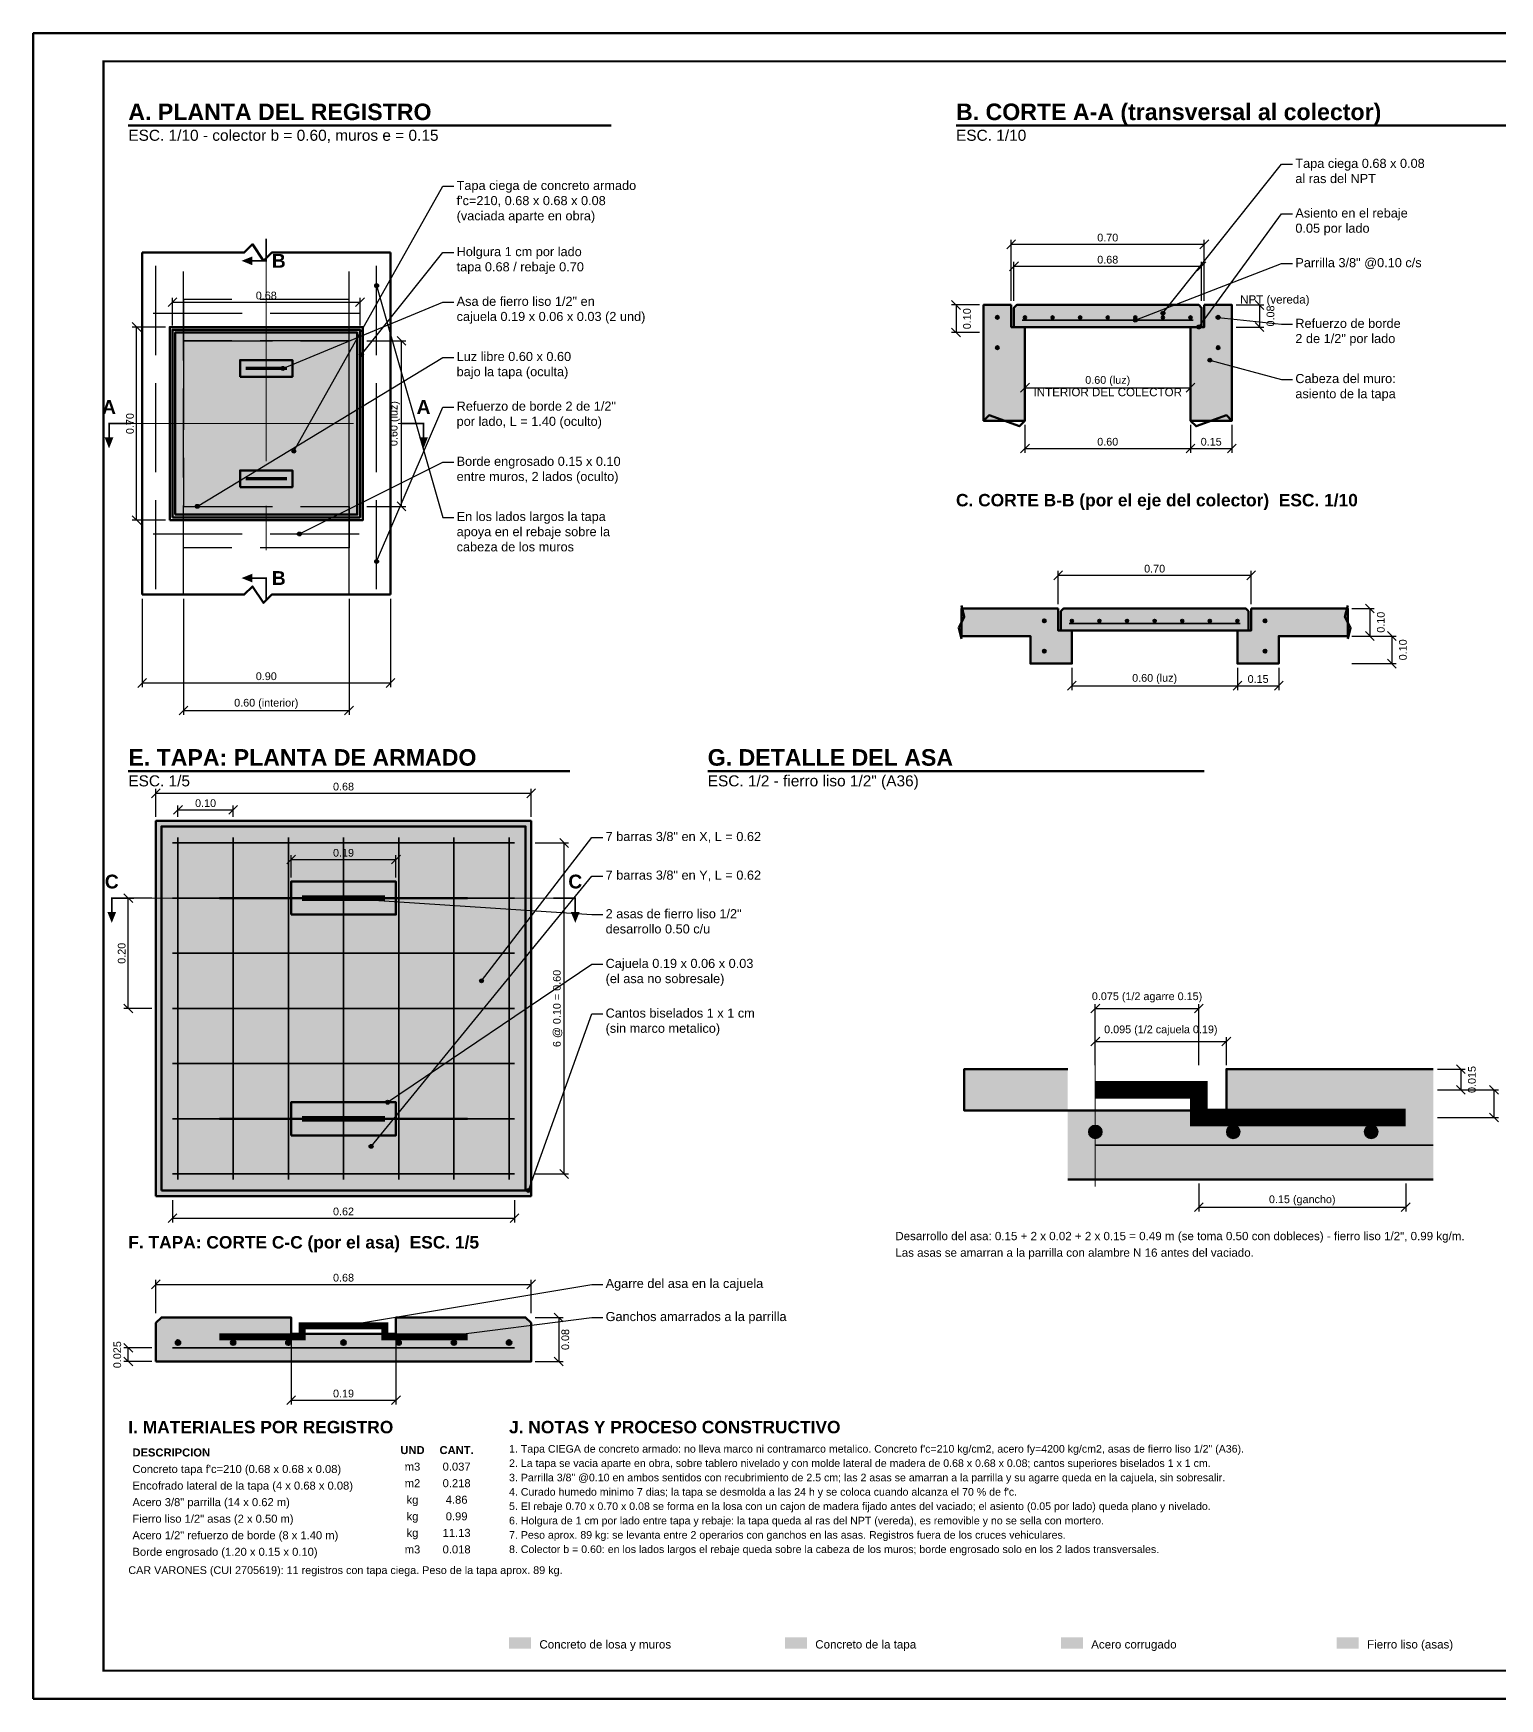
# Model space of a CAD drawing. Header units: metres. Extents: x 349021 to 349543, y 9281040 to 9281959.
# Drawn here: x 349195.98 to 349201.21, y 9281639.79 to 9281645.73 of the extents above; entities that cross this region are included whole.
import ezdxf
from ezdxf.enums import TextEntityAlignment as Align

# ---------------------------------------------------------------- set-up
doc = ezdxf.new("R2010")
doc.units = ezdxf.units.M
doc.header["$LTSCALE"] = 0.25
doc.linetypes.add('CENTER', pattern=[5.08, 3.175, -0.635, 0.635, -0.635])
doc.linetypes.add('DASHED', pattern=[1.524, 1.27, -0.254])
for name, color, linetype, lineweight in [('ACERO', 1, 'CONTINUOUS', 35), ('ACERO_LISO', 30, 'Continuous', 40), ('ACERO_OCULTO', 1, 'DASHED', 25), ('CONCRETO', 250, 'CONTINUOUS', 50), ('CONCRETO_ACHURADO', 253, 'Continuous', 13), ('CORTE', 1, 'Continuous', 35), ('COTAS', 94, 'CONTINUOUS', 18), ('EJES', 1, 'CENTER', 18), ('MARCO', 7, 'CONTINUOUS', 50), ('NOTAS_LLAMADA', 30, 'Continuous', 25), ('OCULTO', 8, 'DASHED', 25), ('TAPA', 8, 'Continuous', 50), ('TEXTO', 7, 'Continuous', 25), ('TITULOS', 160, 'CONTINUOUS', 35)]:
    doc.layers.add(name, color=color, linetype=linetype, lineweight=lineweight)
doc.styles.add('ARIAL', font='arial.ttf')
doc.styles.add('ARIALB', font='arialbd.ttf')

# ---------------------------------------------------------------- blocks, each defined once
blk = doc.blocks.new('_OBLIQUE0')
at = {"color": 0, "linetype": 'BYBLOCK'}
blk.add_line((-0.5, -0.5), (0.5, 0.5), dxfattribs=at)

msp = doc.modelspace()

# ---------------------------------------------------------------- hatches: boundary and pattern name
at = {"layer": 'ACERO'}
h = msp.add_hatch(color=1, dxfattribs=at)
edge = h.paths.add_edge_path()
edge.add_arc((349199.4185, 9281644.7168), 0.00625, 0, 360)
h = msp.add_hatch(color=1, dxfattribs=at)
edge = h.paths.add_edge_path()
edge.add_arc((349199.5169, 9281644.7163), 0.00541, 0, 360)
h = msp.add_hatch(color=1, dxfattribs=at)
edge = h.paths.add_edge_path()
edge.add_arc((349199.6153, 9281644.7163), 0.00541, 0, 360)
h = msp.add_hatch(color=1, dxfattribs=at)
edge = h.paths.add_edge_path()
edge.add_arc((349199.7137, 9281644.7163), 0.00541, 0, 360)
h = msp.add_hatch(color=1, dxfattribs=at)
edge = h.paths.add_edge_path()
edge.add_arc((349199.8121, 9281644.7163), 0.00541, 0, 360)
h = msp.add_hatch(color=1, dxfattribs=at)
edge = h.paths.add_edge_path()
edge.add_arc((349199.9105, 9281644.7163), 0.00541, 0, 360)
h = msp.add_hatch(color=1, dxfattribs=at)
edge = h.paths.add_edge_path()
edge.add_arc((349200.0089, 9281644.7163), 0.00541, 0, 360)
h = msp.add_hatch(color=1, dxfattribs=at)
edge = h.paths.add_edge_path()
edge.add_arc((349200.1073, 9281644.7163), 0.00541, 0, 360)
h = msp.add_hatch(color=1, dxfattribs=at)
edge = h.paths.add_edge_path()
edge.add_arc((349200.2057, 9281644.7168), 0.00625, 0, 360)
h = msp.add_hatch(color=1, dxfattribs=at)
edge = h.paths.add_edge_path()
edge.add_arc((349199.4185, 9281644.6086), 0.00625, 0, 360)
h = msp.add_hatch(color=1, dxfattribs=at)
edge = h.paths.add_edge_path()
edge.add_arc((349200.2057, 9281644.6086), 0.00625, 0, 360)
h = msp.add_hatch(color=1, dxfattribs=at)
edge = h.paths.add_edge_path()
edge.add_arc((349199.5858, 9281643.6344), 0.00625, 0, 360)
h = msp.add_hatch(color=1, dxfattribs=at)
edge = h.paths.add_edge_path()
edge.add_arc((349199.6842, 9281643.6339), 0.00541, 0, 360)
h = msp.add_hatch(color=1, dxfattribs=at)
edge = h.paths.add_edge_path()
edge.add_arc((349199.7826, 9281643.6339), 0.00541, 0, 360)
h = msp.add_hatch(color=1, dxfattribs=at)
edge = h.paths.add_edge_path()
edge.add_arc((349199.881, 9281643.6339), 0.00541, 0, 360)
h = msp.add_hatch(color=1, dxfattribs=at)
edge = h.paths.add_edge_path()
edge.add_arc((349199.9794, 9281643.6339), 0.00541, 0, 360)
h = msp.add_hatch(color=1, dxfattribs=at)
edge = h.paths.add_edge_path()
edge.add_arc((349200.0778, 9281643.6339), 0.00541, 0, 360)
h = msp.add_hatch(color=1, dxfattribs=at)
edge = h.paths.add_edge_path()
edge.add_arc((349200.1762, 9281643.6339), 0.00541, 0, 360)
h = msp.add_hatch(color=1, dxfattribs=at)
edge = h.paths.add_edge_path()
edge.add_arc((349200.2746, 9281643.6339), 0.00541, 0, 360)
h = msp.add_hatch(color=1, dxfattribs=at)
edge = h.paths.add_edge_path()
edge.add_arc((349200.373, 9281643.6344), 0.00625, 0, 360)
h = msp.add_hatch(color=1, dxfattribs=at)
edge = h.paths.add_edge_path()
edge.add_arc((349199.5858, 9281643.5262), 0.00625, 0, 360)
h = msp.add_hatch(color=1, dxfattribs=at)
edge = h.paths.add_edge_path()
edge.add_arc((349200.373, 9281643.5262), 0.00625, 0, 360)
h = msp.add_hatch(color=1, dxfattribs=at)
edge = h.paths.add_edge_path()
edge.add_arc((349199.7678, 9281641.8116), 0.0234, 0, 360)
h = msp.add_hatch(color=1, dxfattribs=at)
edge = h.paths.add_edge_path()
edge.add_arc((349200.2598, 9281641.8116), 0.0234, 0, 360)
h = msp.add_hatch(color=1, dxfattribs=at)
edge = h.paths.add_edge_path()
edge.add_arc((349200.7518, 9281641.8116), 0.0234, 0, 360)
h = msp.add_hatch(color=1, dxfattribs=at)
edge = h.paths.add_edge_path()
edge.add_arc((349196.496, 9281641.0603), 0.00937, 0, 360)
h = msp.add_hatch(color=1, dxfattribs=at)
edge = h.paths.add_edge_path()
edge.add_arc((349196.6928, 9281641.0603), 0.00937, 0, 360)
h = msp.add_hatch(color=1, dxfattribs=at)
edge = h.paths.add_edge_path()
edge.add_arc((349196.8896, 9281641.0603), 0.00937, 0, 360)
h = msp.add_hatch(color=1, dxfattribs=at)
edge = h.paths.add_edge_path()
edge.add_arc((349197.0864, 9281641.0603), 0.00937, 0, 360)
h = msp.add_hatch(color=1, dxfattribs=at)
edge = h.paths.add_edge_path()
edge.add_arc((349197.2832, 9281641.0603), 0.00937, 0, 360)
h = msp.add_hatch(color=1, dxfattribs=at)
edge = h.paths.add_edge_path()
edge.add_arc((349197.48, 9281641.0603), 0.00937, 0, 360)
h = msp.add_hatch(color=1, dxfattribs=at)
edge = h.paths.add_edge_path()
edge.add_arc((349197.6768, 9281641.0603), 0.00937, 0, 360)
at = {"layer": 'CONCRETO_ACHURADO'}
for color, points in [(254, [(349199.4677, 9281644.7611), (349199.3693, 9281644.7611), (349199.3693, 9281644.3478), (349199.5169, 9281644.3478), (349199.5169, 9281644.6824), (349199.4677, 9281644.6824)]), (253, [(349199.4775, 9281644.6824), (349200.1466, 9281644.6824), (349200.1466, 9281644.7513), (349200.1368, 9281644.7611), (349199.4874, 9281644.7611), (349199.4775, 9281644.7513)]), (254, [(349200.1565, 9281644.7611), (349200.2549, 9281644.7611), (349200.2549, 9281644.3478), (349200.1073, 9281644.3478), (349200.1073, 9281644.6824), (349200.1565, 9281644.6824)]), (253, [(349196.4763, 9281644.0034), (349197.1454, 9281644.0034), (349197.1454, 9281644.6726), (349196.4763, 9281644.6726)]), (254, [(349199.635, 9281643.6787), (349199.2906, 9281643.6787), (349199.2906, 9281643.5803), (349199.5366, 9281643.5803), (349199.5366, 9281643.4819), (349199.6842, 9281643.4819), (349199.6842, 9281643.6), (349199.635, 9281643.6)]), (253, [(349199.6448, 9281643.6), (349200.3139, 9281643.6), (349200.3139, 9281643.6689), (349200.3041, 9281643.6787), (349199.6546, 9281643.6787), (349199.6448, 9281643.6689)]), (254, [(349200.3238, 9281643.6787), (349200.6682, 9281643.6787), (349200.6682, 9281643.5803), (349200.4222, 9281643.5803), (349200.4222, 9281643.4819), (349200.2746, 9281643.4819), (349200.2746, 9281643.6), (349200.3238, 9281643.6)]), (253, [(349196.4173, 9281641.5828), (349197.7555, 9281641.5828), (349197.7555, 9281642.921), (349196.4173, 9281642.921)]), (253, [(349199.6694, 9281642.0354), (349199.3004, 9281642.0354), (349199.3004, 9281641.8878), (349200.2352, 9281641.8878), (349200.2352, 9281642.0354), (349200.9732, 9281642.0354), (349200.9732, 9281641.6418), (349199.6694, 9281641.6418)]), (253, [(349196.4173, 9281640.9924), (349197.7555, 9281640.9924), (349197.7555, 9281641.1302), (349197.7358, 9281641.1498), (349197.2734, 9281641.1498), (349197.2734, 9281641.0908), (349196.8994, 9281641.0908), (349196.8994, 9281641.1498), (349196.437, 9281641.1498), (349196.4173, 9281641.1302)])]:
    msp.add_hatch(color=color, dxfattribs=at).paths.add_polyline_path(points)
at = {"layer": 'NOTAS_LLAMADA'}
h = msp.add_hatch(color=30, dxfattribs=at)
edge = h.paths.add_edge_path()
edge.add_arc((349197.2045, 9281644.83), 0.00689, 0, 360)
h = msp.add_hatch(color=30, dxfattribs=at)
edge = h.paths.add_edge_path()
edge.add_arc((349199.9105, 9281644.707), 0.00689, 0, 360)
h = msp.add_hatch(color=30, dxfattribs=at)
edge = h.paths.add_edge_path()
edge.add_arc((349200.0089, 9281644.7316), 0.00689, 0, 360)
h = msp.add_hatch(color=30, dxfattribs=at)
edge = h.paths.add_edge_path()
edge.add_arc((349200.2057, 9281644.7168), 0.00689, 0, 360)
h = msp.add_hatch(color=30, dxfattribs=at)
edge = h.paths.add_edge_path()
edge.add_arc((349200.1368, 9281644.6824), 0.00689, 0, 360)
h = msp.add_hatch(color=30, dxfattribs=at)
edge = h.paths.add_edge_path()
edge.add_arc((349196.8699, 9281644.5348), 0.00689, 0, 360)
h = msp.add_hatch(color=30, dxfattribs=at)
edge = h.paths.add_edge_path()
edge.add_arc((349197.1504, 9281644.584), 0.00689, 0, 360)
h = msp.add_hatch(color=30, dxfattribs=at)
edge = h.paths.add_edge_path()
edge.add_arc((349200.1762, 9281644.5643), 0.00689, 0, 360)
h = msp.add_hatch(color=30, dxfattribs=at)
edge = h.paths.add_edge_path()
edge.add_arc((349196.9093, 9281644.2396), 0.00689, 0, 360)
h = msp.add_hatch(color=30, dxfattribs=at)
edge = h.paths.add_edge_path()
edge.add_arc((349196.5649, 9281644.0428), 0.00689, 0, 360)
h = msp.add_hatch(color=30, dxfattribs=at)
edge = h.paths.add_edge_path()
edge.add_arc((349196.929, 9281643.9444), 0.00689, 0, 360)
h = msp.add_hatch(color=30, dxfattribs=at)
edge = h.paths.add_edge_path()
edge.add_arc((349197.2045, 9281643.846), 0.00689, 0, 360)
h = msp.add_hatch(color=30, dxfattribs=at)
edge = h.paths.add_edge_path()
edge.add_arc((349197.0864, 9281642.6455), 0.00689, 0, 360)
h = msp.add_hatch(color=30, dxfattribs=at)
edge = h.paths.add_edge_path()
edge.add_arc((349197.5784, 9281642.3503), 0.00689, 0, 360)
h = msp.add_hatch(color=30, dxfattribs=at)
edge = h.paths.add_edge_path()
edge.add_arc((349197.2438, 9281641.9174), 0.00689, 0, 360)
h = msp.add_hatch(color=30, dxfattribs=at)
edge = h.paths.add_edge_path()
edge.add_arc((349197.1848, 9281641.7599), 0.00689, 0, 360)
h = msp.add_hatch(color=30, dxfattribs=at)
edge = h.paths.add_edge_path()
edge.add_arc((349197.7457, 9281641.6025), 0.00689, 0, 360)
h = msp.add_hatch(color=30, dxfattribs=at)
edge = h.paths.add_edge_path()
edge.add_arc((349197.0864, 9281641.1203), 0.00689, 0, 360)
h = msp.add_hatch(color=30, dxfattribs=at)
edge = h.paths.add_edge_path()
edge.add_arc((349197.4308, 9281641.081), 0.00689, 0, 360)
at = {"layer": 'TEXTO'}
for color, points in [(254, [(349197.6768, 9281639.969), (349197.7555, 9281639.969), (349197.7555, 9281640.0084), (349197.6768, 9281640.0084)]), (253, [(349198.6608, 9281639.969), (349198.7395, 9281639.969), (349198.7395, 9281640.0084), (349198.6608, 9281640.0084)]), (1, [(349199.6448, 9281639.969), (349199.7235, 9281639.969), (349199.7235, 9281640.0084), (349199.6448, 9281640.0084)]), (30, [(349200.6288, 9281639.969), (349200.7075, 9281639.969), (349200.7075, 9281640.0084), (349200.6288, 9281640.0084)])]:
    msp.add_hatch(color=color, dxfattribs=at).paths.add_polyline_path(points)

# ---------------------------------------------------------------- linework, layer by layer
at = {"color": 94}
for p, q in [((349199.4677, 9281644.7759), (349199.4677, 9281644.9933)), ((349199.4677, 9281644.9776), (349200.1565, 9281644.9776)), ((349200.1565, 9281644.7759), (349200.1565, 9281644.9933)), ((349199.4775, 9281644.7759), (349199.4775, 9281644.9146)), ((349199.4775, 9281644.8989), (349200.1466, 9281644.8989)), ((349200.1466, 9281644.7759), (349200.1466, 9281644.9146)), ((349196.4763, 9281644.6873), (349196.4763, 9281644.7867)), ((349197.1454, 9281644.6873), (349197.1454, 9281644.7867)), ((349196.4763, 9281644.771), (349197.1454, 9281644.771)), ((349199.3545, 9281644.7611), (349199.2551, 9281644.7611)), ((349199.2709, 9281644.7611), (349199.2709, 9281644.6627)), ((349200.2696, 9281644.7611), (349200.369, 9281644.7611)), ((349200.3533, 9281644.7611), (349200.3533, 9281644.6824)), ((349196.4517, 9281644.6824), (349196.3327, 9281644.6824)), ((349196.3484, 9281643.9936), (349196.3484, 9281644.6824)), ((349199.3545, 9281644.6627), (349199.2551, 9281644.6627)), ((349200.2696, 9281644.6824), (349200.369, 9281644.6824)), ((349197.17, 9281644.6332), (349197.3088, 9281644.6332)), ((349197.293, 9281644.0428), (349197.293, 9281644.6332)), ((349199.5169, 9281644.5299), (349199.5169, 9281644.4502)), ((349200.1073, 9281644.5299), (349200.1073, 9281644.4502)), ((349199.5169, 9281644.4659), (349200.1073, 9281644.4659)), ((349199.5169, 9281644.3331), (349199.5169, 9281644.2337)), ((349200.1073, 9281644.3331), (349200.1073, 9281644.2337)), ((349200.1073, 9281644.3331), (349200.1073, 9281644.2337)), ((349200.2549, 9281644.3331), (349200.2549, 9281644.2337)), ((349199.5169, 9281644.2494), (349200.1073, 9281644.2494)), ((349200.1073, 9281644.2494), (349200.2549, 9281644.2494)), ((349197.17, 9281644.0428), (349197.3088, 9281644.0428)), ((349196.4517, 9281643.9936), (349196.3327, 9281643.9936)), ((349199.635, 9281643.6935), (349199.635, 9281643.8125)), ((349199.635, 9281643.7968), (349200.3238, 9281643.7968)), ((349200.3238, 9281643.6935), (349200.3238, 9281643.8125)), ((349196.3681, 9281643.7132), (349196.3681, 9281643.3973)), ((349196.5157, 9281643.7132), (349196.5157, 9281643.2989)), ((349197.1061, 9281643.7132), (349197.1061, 9281643.2989)), ((349197.2537, 9281643.7132), (349197.2537, 9281643.3973)), ((349200.6829, 9281643.6787), (349200.7626, 9281643.6787)), ((349200.7469, 9281643.6787), (349200.7469, 9281643.5803)), ((349200.6829, 9281643.5803), (349200.7626, 9281643.5803)), ((349200.6829, 9281643.5803), (349200.8413, 9281643.5803)), ((349200.8256, 9281643.5803), (349200.8256, 9281643.4819)), ((349199.6842, 9281643.4672), (349199.6842, 9281643.3875)), ((349200.2746, 9281643.4672), (349200.2746, 9281643.3875)), ((349200.2746, 9281643.4672), (349200.2746, 9281643.3875)), ((349200.4222, 9281643.4672), (349200.4222, 9281643.3875)), ((349200.6829, 9281643.4819), (349200.8413, 9281643.4819)), ((349196.3681, 9281643.413), (349197.2537, 9281643.413)), ((349199.6842, 9281643.4032), (349200.2746, 9281643.4032)), ((349200.2746, 9281643.4032), (349200.4222, 9281643.4032)), ((349196.5157, 9281643.3146), (349197.1061, 9281643.3146)), ((349196.4173, 9281642.9358), (349196.4173, 9281643.0352)), ((349196.4173, 9281643.0194), (349197.7555, 9281643.0194)), ((349197.7555, 9281642.9358), (349197.7555, 9281643.0352)), ((349196.496, 9281642.9358), (349196.496, 9281642.9761)), ((349196.496, 9281642.9604), (349196.6928, 9281642.9604)), ((349196.6928, 9281642.9358), (349196.6928, 9281642.9761)), ((349197.7703, 9281642.8423), (349197.8893, 9281642.8423)), ((349197.8736, 9281641.6615), (349197.8736, 9281642.8423)), ((349196.8994, 9281642.7193), (349196.8994, 9281642.799)), ((349196.8994, 9281642.7833), (349197.2734, 9281642.7833)), ((349197.2734, 9281642.7193), (349197.2734, 9281642.799)), ((349196.4025, 9281642.6455), (349196.3031, 9281642.6455)), ((349196.3189, 9281642.2519), (349196.3189, 9281642.6455)), ((349196.4025, 9281642.2519), (349196.3031, 9281642.2519)), ((349199.7678, 9281642.0502), (349199.7678, 9281642.2677)), ((349199.7678, 9281642.2519), (349200.1368, 9281642.2519)), ((349200.1368, 9281642.0502), (349200.1368, 9281642.2677)), ((349199.7678, 9281642.0502), (349199.7678, 9281642.1496)), ((349199.7678, 9281642.1338), (349200.2352, 9281642.1338)), ((349200.2352, 9281642.0502), (349200.2352, 9281642.1496)), ((349200.988, 9281642.0354), (349201.0873, 9281642.0354)), ((349201.0716, 9281642.0354), (349201.0716, 9281641.9616)), ((349200.988, 9281641.9616), (349201.0873, 9281641.9616)), ((349200.988, 9281641.9616), (349201.2054, 9281641.9616)), ((349201.1897, 9281641.9616), (349201.1897, 9281641.8632)), ((349200.988, 9281641.8632), (349201.2054, 9281641.8632)), ((349197.7703, 9281641.6615), (349197.8893, 9281641.6615)), ((349200.1368, 9281641.6271), (349200.1368, 9281641.5277)), ((349200.8748, 9281641.6271), (349200.8748, 9281641.5277)), ((349196.4763, 9281641.568), (349196.4763, 9281641.4883)), ((349197.6965, 9281641.568), (349197.6965, 9281641.4883)), ((349200.1368, 9281641.5434), (349200.8748, 9281641.5434)), ((349196.4763, 9281641.5041), (349197.6965, 9281641.5041)), ((349196.4173, 9281641.1646), (349196.4173, 9281641.2837)), ((349196.4173, 9281641.2679), (349197.7555, 9281641.2679)), ((349197.7555, 9281641.1646), (349197.7555, 9281641.2837)), ((349197.7703, 9281641.1498), (349197.8697, 9281641.1498)), ((349197.8539, 9281641.1498), (349197.8539, 9281640.9924)), ((349196.4025, 9281641.0416), (349196.3031, 9281641.0416)), ((349196.3189, 9281640.9924), (349196.3189, 9281641.0416)), ((349196.8994, 9281641.076), (349196.8994, 9281640.8389)), ((349197.2734, 9281641.076), (349197.2734, 9281640.8389)), ((349196.4025, 9281640.9924), (349196.3031, 9281640.9924)), ((349197.7703, 9281640.9924), (349197.8697, 9281640.9924)), ((349196.8994, 9281640.8546), (349197.2734, 9281640.8546))]:
    msp.add_line(p, q, dxfattribs=at)
at = {"layer": 'ACERO'}
for p, q in [((349199.507, 9281644.707), (349200.1171, 9281644.707)), ((349199.6743, 9281643.6246), (349200.2844, 9281643.6246)), ((349196.4763, 9281642.8423), (349197.6965, 9281642.8423)), ((349196.496, 9281641.6418), (349196.496, 9281642.862)), ((349196.6928, 9281641.6418), (349196.6928, 9281642.862)), ((349196.8896, 9281641.6418), (349196.8896, 9281642.862)), ((349197.0864, 9281641.6418), (349197.0864, 9281642.862)), ((349197.2832, 9281641.6418), (349197.2832, 9281642.862)), ((349197.48, 9281641.6418), (349197.48, 9281642.862)), ((349197.6768, 9281641.6418), (349197.6768, 9281642.862)), ((349196.4763, 9281642.6455), (349197.6965, 9281642.6455)), ((349196.4763, 9281642.4487), (349197.6965, 9281642.4487)), ((349196.4763, 9281642.2519), (349197.6965, 9281642.2519)), ((349196.4763, 9281642.0551), (349197.6965, 9281642.0551)), ((349196.4763, 9281641.8583), (349197.6965, 9281641.8583)), ((349199.7678, 9281641.7648), (349200.9732, 9281641.7648)), ((349196.4763, 9281641.6615), (349197.6965, 9281641.6615)), ((349196.4763, 9281641.0416), (349197.6965, 9281641.0416))]:
    msp.add_line(p, q, dxfattribs=at)
for centre, radius in [((349199.4185, 9281644.7168), 0.00625), ((349199.5169, 9281644.7163), 0.00541), ((349199.6153, 9281644.7163), 0.00541), ((349199.7137, 9281644.7163), 0.00541), ((349199.8121, 9281644.7163), 0.00541), ((349199.9105, 9281644.7163), 0.00541), ((349200.0089, 9281644.7163), 0.00541), ((349200.1073, 9281644.7163), 0.00541), ((349200.2057, 9281644.7168), 0.00625), ((349199.4185, 9281644.6086), 0.00625), ((349200.2057, 9281644.6086), 0.00625), ((349199.5858, 9281643.6344), 0.00625), ((349199.6842, 9281643.6339), 0.00541), ((349199.7826, 9281643.6339), 0.00541), ((349199.881, 9281643.6339), 0.00541), ((349199.9794, 9281643.6339), 0.00541), ((349200.0778, 9281643.6339), 0.00541), ((349200.1762, 9281643.6339), 0.00541), ((349200.2746, 9281643.6339), 0.00541), ((349200.373, 9281643.6344), 0.00625), ((349199.5858, 9281643.5262), 0.00625), ((349200.373, 9281643.5262), 0.00625), ((349199.7678, 9281641.8116), 0.0234), ((349200.2598, 9281641.8116), 0.0234), ((349200.7518, 9281641.8116), 0.0234), ((349196.496, 9281641.0603), 0.00937), ((349196.6928, 9281641.0603), 0.00937), ((349196.8896, 9281641.0603), 0.00937), ((349197.0864, 9281641.0603), 0.00937), ((349197.2832, 9281641.0603), 0.00937), ((349197.48, 9281641.0603), 0.00937), ((349197.6768, 9281641.0603), 0.00937)]:
    msp.add_circle(centre, radius, dxfattribs=at)
at = {"layer": 'ACERO_LISO'}
for points, const_width in [([(349196.7371, 9281644.5348), (349196.8847, 9281644.5348)], 0.0118), ([(349196.7371, 9281644.1412), (349196.8847, 9281644.1412)], 0.0118), ([(349196.6436, 9281642.6455), (349196.9388, 9281642.6455)], 0.00886), ([(349196.9388, 9281642.6455), (349197.234, 9281642.6455)], 0.0197), ([(349197.234, 9281642.6455), (349197.5292, 9281642.6455)], 0.00886), ([(349199.7678, 9281641.9616), (349200.1368, 9281641.9616), (349200.1368, 9281641.8632), (349200.8748, 9281641.8632)], 0.0625), ([(349196.6436, 9281641.8583), (349196.9388, 9281641.8583)], 0.00886), ([(349196.9388, 9281641.8583), (349197.234, 9281641.8583)], 0.0197), ([(349197.234, 9281641.8583), (349197.5292, 9281641.8583)], 0.00886), ([(349196.6436, 9281641.081), (349196.9388, 9281641.081), (349196.9388, 9281641.1203), (349197.234, 9281641.1203), (349197.234, 9281641.081), (349197.5292, 9281641.081)], 0.025)]:
    msp.add_lwpolyline(points, dxfattribs=dict(at, const_width=const_width))
at = {"layer": 'ACERO_OCULTO'}
for p, q in [((349196.4173, 9281643.7476), (349196.4173, 9281644.9284)), ((349197.2045, 9281643.7476), (349197.2045, 9281644.9284)), ((349196.4074, 9281644.7316), (349197.2143, 9281644.7316)), ((349196.4074, 9281643.9444), (349197.2143, 9281643.9444))]:
    msp.add_line(p, q, dxfattribs=at)
at = {"layer": 'CONCRETO'}
for p, q in [((349196.3681, 9281643.7279), (349196.3681, 9281644.9481)), ((349197.2537, 9281643.7279), (349197.2537, 9281644.9481))]:
    msp.add_line(p, q, dxfattribs=at)
for points in [[(349196.3681, 9281644.9481), (349196.7322, 9281644.9481), (349196.7617, 9281644.9776), (349196.801, 9281644.9186), (349196.8306, 9281644.9481), (349197.2537, 9281644.9481)], [(349199.3693, 9281644.3478), (349199.389, 9281644.3675), (349199.4972, 9281644.3282), (349199.5169, 9281644.3478)], [(349200.2549, 9281644.3478), (349200.2352, 9281644.3675), (349200.127, 9281644.3282), (349200.1073, 9281644.3478)], [(349196.3681, 9281643.7279), (349196.7322, 9281643.7279), (349196.7617, 9281643.7574), (349196.801, 9281643.6984), (349196.8306, 9281643.7279), (349197.2537, 9281643.7279)], [(349199.2906, 9281643.6886), (349199.3004, 9281643.6492), (349199.2807, 9281643.6098), (349199.2906, 9281643.5705)], [(349200.6682, 9281643.6886), (349200.6583, 9281643.6492), (349200.678, 9281643.6098), (349200.6682, 9281643.5705)]]:
    msp.add_lwpolyline(points, dxfattribs=at)
for points in [[(349199.4677, 9281644.7611), (349199.3693, 9281644.7611), (349199.3693, 9281644.3478), (349199.5169, 9281644.3478), (349199.5169, 9281644.6824), (349199.4677, 9281644.6824)], [(349200.1565, 9281644.7611), (349200.2549, 9281644.7611), (349200.2549, 9281644.3478), (349200.1073, 9281644.3478), (349200.1073, 9281644.6824), (349200.1565, 9281644.6824)], [(349196.4665, 9281643.9936), (349197.1553, 9281643.9936), (349197.1553, 9281644.6824), (349196.4665, 9281644.6824)], [(349196.7174, 9281644.5053), (349196.9044, 9281644.5053), (349196.9044, 9281644.5643), (349196.7174, 9281644.5643)], [(349196.7174, 9281644.1117), (349196.9044, 9281644.1117), (349196.9044, 9281644.1707), (349196.7174, 9281644.1707)], [(349199.635, 9281643.6787), (349199.2906, 9281643.6787), (349199.2906, 9281643.5803), (349199.5366, 9281643.5803), (349199.5366, 9281643.4819), (349199.6842, 9281643.4819), (349199.6842, 9281643.6), (349199.635, 9281643.6)], [(349200.3238, 9281643.6787), (349200.6682, 9281643.6787), (349200.6682, 9281643.5803), (349200.4222, 9281643.5803), (349200.4222, 9281643.4819), (349200.2746, 9281643.4819), (349200.2746, 9281643.6), (349200.3238, 9281643.6)], [(349196.8994, 9281642.5865), (349197.2734, 9281642.5865), (349197.2734, 9281642.7046), (349196.8994, 9281642.7046)], [(349196.8994, 9281641.7993), (349197.2734, 9281641.7993), (349197.2734, 9281641.9174), (349196.8994, 9281641.9174)]]:
    msp.add_lwpolyline(points, close=True, dxfattribs=at)
at = {"layer": 'CORTE', "const_width": 0.0059}
for points in [[(349196.8109, 9281644.9973), (349196.8109, 9281644.9186), (349196.7617, 9281644.9186)], [(349196.3287, 9281644.338), (349196.25, 9281644.338), (349196.25, 9281644.2888)], [(349197.293, 9281644.338), (349197.3718, 9281644.338), (349197.3718, 9281644.2888)], [(349196.8109, 9281643.7082), (349196.8109, 9281643.787), (349196.7617, 9281643.787)], [(349196.3386, 9281642.6455), (349196.2598, 9281642.6455), (349196.2598, 9281642.5963)], [(349197.8342, 9281642.6455), (349197.913, 9281642.6455), (349197.913, 9281642.5963)]]:
    msp.add_lwpolyline(points, dxfattribs=at)
at = {"layer": 'CORTE', "color": 1}
for points in [[(349196.7617, 9281644.9028), (349196.7617, 9281644.9343), (349196.7223, 9281644.9186)], [(349196.2343, 9281644.2888), (349196.2657, 9281644.2888), (349196.25, 9281644.2494)], [(349197.356, 9281644.2888), (349197.3875, 9281644.2888), (349197.3718, 9281644.2494)], [(349196.7617, 9281643.7712), (349196.7617, 9281643.8027), (349196.7223, 9281643.787)], [(349196.2441, 9281642.5963), (349196.2756, 9281642.5963), (349196.2598, 9281642.557)], [(349197.8972, 9281642.5963), (349197.9287, 9281642.5963), (349197.913, 9281642.557)]]:
    msp.add_solid(points, dxfattribs=at)
at = {"layer": 'Defpoints'}
for p in [(349199.4677, 9281644.9776), (349199.4775, 9281644.8989), (349196.4763, 9281644.771), (349199.2709, 9281644.7611), (349199.3693, 9281644.7611), (349199.4677, 9281644.7611), (349199.4775, 9281644.7611), (349200.1466, 9281644.7611), (349200.1565, 9281644.7611), (349200.2549, 9281644.7611), (349200.3533, 9281644.7611), (349196.4665, 9281644.6824), (349196.4763, 9281644.6726), (349197.1454, 9281644.6726), (349199.3693, 9281644.6627), (349200.2549, 9281644.6824), (349197.1553, 9281644.6332), (349199.5169, 9281644.5446), (349200.1073, 9281644.5446), (349199.5169, 9281644.4659), (349199.5169, 9281644.3478), (349200.1073, 9281644.3478), (349200.1073, 9281644.3478), (349200.2549, 9281644.3478), (349199.5169, 9281644.2494), (349200.1073, 9281644.2494), (349197.1553, 9281644.0428), (349197.293, 9281644.0428), (349196.3484, 9281643.9936), (349196.4665, 9281643.9936), (349199.635, 9281643.7968), (349196.3681, 9281643.7279), (349196.5157, 9281643.7279), (349197.1061, 9281643.7279), (349197.2537, 9281643.7279), (349199.635, 9281643.6787), (349200.3238, 9281643.6787), (349200.6682, 9281643.6787), (349200.7469, 9281643.6787), (349200.6682, 9281643.5803), (349200.6682, 9281643.5803), (349200.8256, 9281643.5803), (349199.6842, 9281643.4819), (349200.2746, 9281643.4819), (349200.2746, 9281643.4819), (349200.4222, 9281643.4819), (349200.6682, 9281643.4819), (349196.3681, 9281643.413), (349199.6842, 9281643.4032), (349200.2746, 9281643.4032), (349196.5157, 9281643.3146), (349196.4173, 9281643.0194), (349196.496, 9281642.9604), (349196.4173, 9281642.921), (349196.496, 9281642.921), (349196.6928, 9281642.921), (349197.7555, 9281642.921), (349197.7555, 9281642.8423), (349196.8994, 9281642.7833), (349196.8994, 9281642.7046), (349197.2734, 9281642.7046), (349196.4173, 9281642.6455), (349196.3189, 9281642.2519), (349196.4173, 9281642.2519), (349199.7678, 9281642.2519), (349199.7678, 9281642.1338), (349199.7678, 9281642.0354), (349199.7678, 9281642.0354), (349200.1368, 9281642.0354), (349200.2352, 9281642.0354), (349200.9732, 9281642.0354), (349201.0716, 9281642.0354), (349200.9732, 9281641.9616), (349200.9732, 9281641.9616), (349201.1897, 9281641.9616), (349200.9732, 9281641.8632), (349197.7555, 9281641.6615), (349197.8736, 9281641.6615), (349200.1368, 9281641.6418), (349200.8748, 9281641.6418), (349196.4763, 9281641.5828), (349197.6965, 9281641.5828), (349200.1368, 9281641.5434), (349196.4763, 9281641.5041), (349196.4173, 9281641.2679), (349196.4173, 9281641.1498), (349197.7555, 9281641.1498), (349197.7555, 9281641.1498), (349197.8539, 9281641.1498), (349196.8994, 9281641.0908), (349197.2734, 9281641.0908), (349196.4173, 9281641.0416), (349196.3189, 9281640.9924), (349196.4173, 9281640.9924), (349197.7555, 9281640.9924), (349196.8994, 9281640.8546)]:
    msp.add_point(p, dxfattribs=at)
at = {"layer": 'EJES'}
for p, q in [((349196.8109, 9281644.9973), (349196.8109, 9281643.7082)), ((349196.3287, 9281644.338), (349197.293, 9281644.338)), ((349196.3386, 9281642.6455), (349197.8342, 9281642.6455)), ((349199.7678, 9281642.06), (349199.7678, 9281641.6172))]:
    msp.add_line(p, q, dxfattribs=at)
at = {"layer": 'MARCO'}
msp.add_lwpolyline([(349195.98, 9281639.79), (349204.39, 9281639.79), (349204.39, 9281645.73), (349195.98, 9281645.73)], close=True, dxfattribs=at)
at = {"layer": 'MARCO', "const_width": 0.008}
msp.add_lwpolyline([(349196.23, 9281639.89), (349204.29, 9281639.89), (349204.29, 9281645.63), (349196.23, 9281645.63)], close=True, dxfattribs=at)
at = {"layer": 'NOTAS_LLAMADA'}
for points in [[(349200.0089, 9281644.7316), (349200.432, 9281645.263), (349200.4714, 9281645.263)], [(349196.9093, 9281644.2396), (349197.4406, 9281645.1842), (349197.48, 9281645.1842)], [(349200.1368, 9281644.6824), (349200.432, 9281645.0858), (349200.4714, 9281645.0858)], [(349197.1504, 9281644.584), (349197.4406, 9281644.9481), (349197.48, 9281644.9481)], [(349199.9105, 9281644.707), (349200.432, 9281644.9087), (349200.4714, 9281644.9087)], [(349197.2045, 9281644.83), (349197.4406, 9281644.0034), (349197.48, 9281644.0034)], [(349196.8699, 9281644.5348), (349197.4406, 9281644.771), (349197.48, 9281644.771)], [(349200.2057, 9281644.7168), (349200.432, 9281644.6922), (349200.4714, 9281644.6922)], [(349196.5649, 9281644.0428), (349197.4406, 9281644.5742), (349197.48, 9281644.5742)], [(349200.1762, 9281644.5643), (349200.432, 9281644.4954), (349200.4714, 9281644.4954)], [(349197.2045, 9281643.846), (349197.4406, 9281644.397), (349197.48, 9281644.397)], [(349196.929, 9281643.9444), (349197.4406, 9281644.2002), (349197.48, 9281644.2002)], [(349197.5784, 9281642.3503), (349197.972, 9281642.862), (349198.0114, 9281642.862)], [(349197.1848, 9281641.7599), (349197.972, 9281642.7242), (349198.0114, 9281642.7242)], [(349197.0864, 9281642.6455), (349197.972, 9281642.5865), (349198.0114, 9281642.5865)], [(349197.2438, 9281641.9174), (349197.972, 9281642.4094), (349198.0114, 9281642.4094)], [(349197.7457, 9281641.6025), (349197.972, 9281642.2322), (349198.0114, 9281642.2322)], [(349197.0864, 9281641.1203), (349197.972, 9281641.2679), (349198.0114, 9281641.2679)], [(349197.4308, 9281641.081), (349197.972, 9281641.1498), (349198.0114, 9281641.1498)]]:
    msp.add_lwpolyline(points, dxfattribs=at)
for centre in [(349197.2045, 9281644.83), (349199.9105, 9281644.707), (349200.0089, 9281644.7316), (349200.2057, 9281644.7168), (349200.1368, 9281644.6824), (349196.8699, 9281644.5348), (349197.1504, 9281644.584), (349200.1762, 9281644.5643), (349196.9093, 9281644.2396), (349196.5649, 9281644.0428), (349196.929, 9281643.9444), (349197.2045, 9281643.846), (349197.0864, 9281642.6455), (349197.5784, 9281642.3503), (349197.2438, 9281641.9174), (349197.1848, 9281641.7599), (349197.7457, 9281641.6025), (349197.0864, 9281641.1203), (349197.4308, 9281641.081)]:
    msp.add_circle(centre, 0.00689, dxfattribs=at)
at = {"layer": 'OCULTO'}
for p, q in [((349196.5157, 9281643.7279), (349196.5157, 9281644.9481)), ((349197.1061, 9281643.7279), (349197.1061, 9281644.9481))]:
    msp.add_line(p, q, dxfattribs=at)
for points in [[(349196.5157, 9281644.6332), (349197.1061, 9281644.6332), (349197.1061, 9281644.7808), (349196.5157, 9281644.7808)], [(349196.5157, 9281644.0428), (349197.1061, 9281644.0428), (349197.1061, 9281644.6332), (349196.5157, 9281644.6332)], [(349196.5157, 9281644.0428), (349197.1061, 9281644.0428), (349197.1061, 9281643.8952), (349196.5157, 9281643.8952)]]:
    msp.add_lwpolyline(points, close=True, dxfattribs=at)
at = {"layer": 'TAPA'}
msp.add_line((349199.6694, 9281641.6418), (349200.9732, 9281641.6418), dxfattribs=at)
for points in [[(349199.4775, 9281644.6824), (349200.1466, 9281644.6824), (349200.1466, 9281644.7513), (349200.1368, 9281644.7611), (349199.4874, 9281644.7611), (349199.4775, 9281644.7513)], [(349196.4763, 9281644.0034), (349197.1454, 9281644.0034), (349197.1454, 9281644.6726), (349196.4763, 9281644.6726)], [(349196.4862, 9281644.0133), (349197.1356, 9281644.0133), (349197.1356, 9281644.6627), (349196.4862, 9281644.6627)], [(349199.6448, 9281643.6), (349200.3139, 9281643.6), (349200.3139, 9281643.6689), (349200.3041, 9281643.6787), (349199.6546, 9281643.6787), (349199.6448, 9281643.6689)], [(349196.4173, 9281641.5828), (349197.7555, 9281641.5828), (349197.7555, 9281642.921), (349196.4173, 9281642.921)], [(349196.437, 9281641.6025), (349197.7358, 9281641.6025), (349197.7358, 9281642.9014), (349196.437, 9281642.9014)], [(349196.4173, 9281640.9924), (349197.7555, 9281640.9924), (349197.7555, 9281641.1302), (349197.7358, 9281641.1498), (349197.2734, 9281641.1498), (349197.2734, 9281641.0908), (349196.8994, 9281641.0908), (349196.8994, 9281641.1498), (349196.437, 9281641.1498), (349196.4173, 9281641.1302)]]:
    msp.add_lwpolyline(points, close=True, dxfattribs=at)
msp.add_lwpolyline([(349199.6694, 9281642.0354), (349199.3004, 9281642.0354), (349199.3004, 9281641.8878), (349200.2352, 9281641.8878), (349200.2352, 9281642.0354), (349200.9732, 9281642.0354)], dxfattribs=at)
at = {"layer": 'TITULOS', "lineweight": 70}
for p, q in [((349196.3189, 9281645.4007), (349198.0409, 9281645.4007)), ((349199.2709, 9281645.4007), (349201.5341, 9281645.4007)), ((349196.3189, 9281643.0982), (349197.8933, 9281643.0982)), ((349198.3853, 9281643.0982), (349200.1565, 9281643.0982))]:
    msp.add_line(p, q, dxfattribs=at)

# ---------------------------------------------------------------- block references
at = {"layer": 'COTAS', "color": 94, "xscale": 0.031488, "yscale": 0.031488, "zscale": 0.00984}
for p in [(349199.4677, 9281644.9776), (349200.1565, 9281644.9776), (349199.4775, 9281644.8989), (349200.1466, 9281644.8989), (349196.4763, 9281644.771), (349197.1454, 9281644.771), (349199.5169, 9281644.4659), (349200.1073, 9281644.4659), (349199.5169, 9281644.2494), (349200.1073, 9281644.2494), (349200.1073, 9281644.2494), (349200.2549, 9281644.2494), (349199.635, 9281643.7968), (349200.3238, 9281643.7968), (349196.3681, 9281643.413), (349197.2537, 9281643.413), (349199.6842, 9281643.4032), (349200.2746, 9281643.4032), (349200.2746, 9281643.4032), (349200.4222, 9281643.4032), (349196.5157, 9281643.3146), (349197.1061, 9281643.3146), (349196.4173, 9281643.0194), (349197.7555, 9281643.0194), (349196.496, 9281642.9604), (349196.6928, 9281642.9604), (349196.8994, 9281642.7833), (349197.2734, 9281642.7833), (349199.7678, 9281642.2519), (349200.1368, 9281642.2519), (349199.7678, 9281642.1338), (349200.2352, 9281642.1338), (349196.4763, 9281641.5041), (349197.6965, 9281641.5041), (349200.1368, 9281641.5434), (349200.8748, 9281641.5434), (349196.4173, 9281641.2679), (349197.7555, 9281641.2679), (349196.8994, 9281640.8546), (349197.2734, 9281640.8546)]:
    msp.add_blockref('_OBLIQUE0', p, dxfattribs=at)
at = {"layer": 'COTAS', "color": 94, "xscale": 0.031488, "yscale": 0.031488, "zscale": 0.00984, "rotation": 90}
for p in [(349199.2709, 9281644.7611), (349200.3533, 9281644.7611), (349196.3484, 9281644.6824), (349199.2709, 9281644.6627), (349200.3533, 9281644.6824), (349197.293, 9281644.6332), (349196.3484, 9281643.9936), (349197.293, 9281644.0428), (349200.7469, 9281643.6787), (349200.7469, 9281643.5803), (349200.8256, 9281643.5803), (349200.8256, 9281643.4819), (349197.8736, 9281642.8423), (349196.3189, 9281642.6455), (349196.3189, 9281642.2519), (349201.0716, 9281642.0354), (349201.0716, 9281641.9616), (349201.1897, 9281641.9616), (349201.1897, 9281641.8632), (349197.8736, 9281641.6615), (349197.8539, 9281641.1498), (349196.3189, 9281641.0416), (349196.3189, 9281640.9924), (349197.8539, 9281640.9924)]:
    msp.add_blockref('_OBLIQUE0', p, dxfattribs=at)

# ---------------------------------------------------------------- texts
at = {"layer": 'CORTE', "style": 'ARIALB'}
for p in [(349196.8306, 9281644.9186), (349196.8306, 9281643.787)]:
    msp.add_text('B', height=0.0492, dxfattribs=at).set_placement(p, align=Align.MIDDLE_LEFT)
for s, p in [('A', (349196.25, 9281644.3577)), ('A', (349197.3718, 9281644.3577)), ('C', (349196.2598, 9281642.6652)), ('C', (349197.913, 9281642.6652))]:
    msp.add_text(s, height=0.0492, dxfattribs=at).set_placement(p, align=Align.BOTTOM_CENTER)
at = {"layer": 'COTAS', "color": 7, "attachment_point": 5, "style": 'ARIAL'}
for s, insert, char_height in [('0.70', (349199.8121, 9281645.0012), 0.02755), ('0.68', (349199.8121, 9281644.9225), 0.02755), ('0.68', (349196.8109, 9281644.7946), 0.02755), ('0.60 (luz)', (349199.8121, 9281644.4895), 0.02755), ('0.60', (349199.8121, 9281644.2731), 0.02755), ('0.15', (349200.1811, 9281644.2731), 0.02755), ('0.70', (349199.9794, 9281643.8204), 0.02755), ('0.90', (349196.8109, 9281643.4367), 0.02755), ('0.60 (luz)', (349199.9794, 9281643.4268), 0.02755), ('0.15', (349200.3484, 9281643.4268), 0.02755), ('0.60 (interior)', (349196.8109, 9281643.3383), 0.027552), ('0.68', (349197.0864, 9281643.0431), 0.02755), ('0.10', (349196.5944, 9281642.984), 0.02755), ('0.19', (349197.0864, 9281642.8069), 0.02755), ('0.075 (1/2 agarre 0.15)', (349199.9523, 9281642.2913), 0.027552), ('0.095 (1/2 cajuela 0.19)', (349200.0015, 9281642.1732), 0.027552), ('0.15 (gancho)', (349200.5058, 9281641.5671), 0.027552), ('0.62', (349197.0864, 9281641.5277), 0.02755), ('0.68', (349197.0864, 9281641.2915), 0.02755), ('0.19', (349197.0864, 9281640.8783), 0.02755)]:
    msp.add_mtext(s, dxfattribs=dict(at, insert=insert, char_height=char_height))
at = {"layer": 'COTAS', "color": 7, "attachment_point": 5, "rotation": 90, "style": 'ARIAL'}
for s, insert, char_height in [('0.10', (349199.3102, 9281644.7119), 0.02755), ('0.08', (349200.3926, 9281644.7218), 0.02755), ('0.60 (luz)', (349197.2694, 9281644.338), 0.02755), ('0.70', (349196.3248, 9281644.338), 0.02755), ('0.10', (349200.7862, 9281643.6295), 0.02755), ('0.10', (349200.865, 9281643.5311), 0.02755), ('0.20', (349196.2953, 9281642.4487), 0.02755), ('6 @ 0.10 = 0.60', (349197.85, 9281642.2519), 0.027552), ('0.015', (349201.111, 9281641.9985), 0.02755), ('0.08', (349197.8775, 9281641.0711), 0.02755), ('0.025', (349196.2795, 9281641.017), 0.02755)]:
    msp.add_mtext(s, dxfattribs=dict(at, insert=insert, char_height=char_height))
at = {"layer": 'TEXTO'}
for s, height, style, p in [('NPT (vereda)', 0.02952, 'ARIAL', (349200.2844, 9281644.766)), ('Desarrollo del asa: 0.15 + 2 x 0.02 + 2 x 0.15 = 0.49 m (se toma 0.50 con dobleces) - fierro liso 1/2", 0.99 kg/m.', 0.02952, 'ARIAL', (349199.0544, 9281641.4254)), ('Las asas se amarran a la parrilla con alambre N 16 antes del vaciado.', 0.02952, 'ARIAL', (349199.0544, 9281641.3663)), ('DESCRIPCION', 0.028536, 'ARIALB', (349196.3336, 9281640.6539)), ('1. Tapa CIEGA de concreto armado: no lleva marco ni contramarco metalico. Concreto f\'c=210 kg/cm2, acero fy=4200 kg/cm2, asas de fierro liso 1/2" (A36).', 0.02706, 'ARIAL', (349197.6768, 9281640.6677)), ("Concreto tapa f'c=210 (0.68 x 0.68 x 0.08)", 0.028536, 'ARIAL', (349196.3336, 9281640.5949)), ('2. La tapa se vacia aparte en obra, sobre tablero nivelado y con molde lateral de madera de 0.68 x 0.68 x 0.08; cantos superiores biselados 1 x 1 cm.', 0.02706, 'ARIAL', (349197.6768, 9281640.6165)), ('Encofrado lateral de la tapa (4 x 0.68 x 0.08)', 0.028536, 'ARIAL', (349196.3336, 9281640.5358)), ('3. Parrilla 3/8" @0.10 en ambos sentidos con recubrimiento de 2.5 cm; las 2 asas se amarran a la parrilla y su agarre queda en la cajuela, sin sobresalir.', 0.02706, 'ARIAL', (349197.6768, 9281640.5653)), ('Acero 3/8" parrilla (14 x 0.62 m)', 0.028536, 'ARIAL', (349196.3336, 9281640.4768)), ("4. Curado humedo minimo 7 dias; la tapa se desmolda a las 24 h y se coloca cuando alcanza el 70 % de f'c.", 0.02706, 'ARIAL', (349197.6768, 9281640.5142)), ('Fierro liso 1/2" asas (2 x 0.50 m)', 0.028536, 'ARIAL', (349196.3336, 9281640.4177)), ('5. El rebaje 0.70 x 0.70 x 0.08 se forma en la losa con un cajon de madera fijado antes del vaciado; el asiento (0.05 por lado) queda plano y nivelado.', 0.02706, 'ARIAL', (349197.6768, 9281640.463)), ('6. Holgura de 1 cm por lado entre tapa y rebaje: la tapa queda al ras del NPT (vereda), es removible y no se sella con mortero.', 0.02706, 'ARIAL', (349197.6768, 9281640.4118)), ('Acero 1/2" refuerzo de borde (8 x 1.40 m)', 0.028536, 'ARIAL', (349196.3336, 9281640.3587)), ('7. Peso aprox. 89 kg: se levanta entre 2 operarios con ganchos en las asas. Registros fuera de los cruces vehiculares.', 0.02706, 'ARIAL', (349197.6768, 9281640.3607)), ('Borde engrosado (1.20 x 0.15 x 0.10)', 0.028536, 'ARIAL', (349196.3336, 9281640.2997)), ('8. Colector b = 0.60: en los lados largos el rebaje queda sobre la cabeza de los muros; borde engrosado solo en los 2 lados transversales.', 0.02706, 'ARIAL', (349197.6768, 9281640.3095)), ('CAR VARONES (CUI 2705619): 11 registros con tapa ciega. Peso de la tapa aprox. 89 kg.', 0.027552, 'ARIAL', (349196.3189, 9281640.2347)), ('Concreto de losa y muros', 0.02952, 'ARIAL', (349197.785, 9281639.969)), ('Concreto de la tapa', 0.02952, 'ARIAL', (349198.769, 9281639.969)), ('Acero corrugado', 0.02952, 'ARIAL', (349199.753, 9281639.969)), ('Fierro liso (asas)', 0.02952, 'ARIAL', (349200.737, 9281639.969))]:
    msp.add_text(s, height=height, dxfattribs=dict(at, style=style)).set_placement(p)
for s, height, style, p in [('INTERIOR DEL COLECTOR', 0.02952, 'ARIAL', (349199.8121, 9281644.4266)), ('UND', 0.02854, 'ARIALB', (349197.3324, 9281640.6539)), ('CANT.', 0.02854, 'ARIALB', (349197.4898, 9281640.6539)), ('m3', 0.02854, 'ARIAL', (349197.3324, 9281640.5949)), ('0.037', 0.02854, 'ARIAL', (349197.4898, 9281640.5949)), ('m2', 0.02854, 'ARIAL', (349197.3324, 9281640.5358)), ('0.218', 0.02854, 'ARIAL', (349197.4898, 9281640.5358)), ('kg', 0.02854, 'ARIAL', (349197.3324, 9281640.4768)), ('4.86', 0.02854, 'ARIAL', (349197.4898, 9281640.4768)), ('kg', 0.02854, 'ARIAL', (349197.3324, 9281640.4177)), ('0.99', 0.02854, 'ARIAL', (349197.4898, 9281640.4177)), ('kg', 0.02854, 'ARIAL', (349197.3324, 9281640.3587)), ('11.13', 0.02854, 'ARIAL', (349197.4898, 9281640.3587)), ('m3', 0.02854, 'ARIAL', (349197.3324, 9281640.2997)), ('0.018', 0.02854, 'ARIAL', (349197.4898, 9281640.2997))]:
    msp.add_text(s, height=height, dxfattribs=dict(at, style=style)).set_placement(p, align=Align.BOTTOM_CENTER)
at = {"layer": 'TEXTO', "char_height": 0.032472, "attachment_point": 1, "style": 'ARIAL'}
for s, insert, width in [('Tapa ciega 0.68 x 0.08\\Pal ras del NPT', (349200.4812, 9281645.2824), 0.5904), ("Tapa ciega de concreto armado\\Pf'c=210, 0.68 x 0.68 x 0.08\\P(vaciada aparte en obra)", (349197.4898, 9281645.2037), 0.7872), ('Asiento en el rebaje\\P0.05 por lado', (349200.4812, 9281645.1053), 0.5904), ('Holgura 1 cm por lado\\Ptapa 0.68 / rebaje 0.70', (349197.4898, 9281644.9676), 0.7872), ('Parrilla 3/8" @0.10 c/s', (349200.4812, 9281644.9282), 0.5904), ('Asa de fierro liso 1/2" en\\Pcajuela 0.19 x 0.06 x 0.03 (2 und)', (349197.4898, 9281644.7904), 0.7872), ('Refuerzo de borde\\P2 de 1/2" por lado', (349200.4812, 9281644.7117), 0.5904), ('Luz libre 0.60 x 0.60\\Pbajo la tapa (oculta)', (349197.4898, 9281644.5936), 0.7872), ('Cabeza del muro:\\Pasiento de la tapa', (349200.4812, 9281644.5149), 0.5904), ('Refuerzo de borde 2 de 1/2"\\Ppor lado, L = 1.40 (oculto)', (349197.4898, 9281644.4165), 0.7872), ('Borde engrosado 0.15 x 0.10\\Pentre muros, 2 lados (oculto)', (349197.4898, 9281644.2197), 0.7872), ('En los lados largos la tapa\\Papoya en el rebaje sobre la\\Pcabeza de los muros', (349197.4898, 9281644.0229), 0.7872), ('7 barras 3/8" en X, L = 0.62', (349198.0212, 9281642.8815), 0.8856), ('7 barras 3/8" en Y, L = 0.62', (349198.0212, 9281642.7437), 0.8856), ('2 asas de fierro liso 1/2"\\Pdesarrollo 0.50 c/u', (349198.0212, 9281642.606), 0.8856), ('Cajuela 0.19 x 0.06 x 0.03\\P(el asa no sobresale)', (349198.0212, 9281642.4288), 0.8856), ('Cantos biselados 1 x 1 cm\\P(sin marco metalico)', (349198.0212, 9281642.2517), 0.8856), ('Agarre del asa en la cajuela', (349198.0212, 9281641.2874), 0.7872), ('Ganchos amarrados a la parrilla', (349198.0212, 9281641.1693), 0.7872)]:
    msp.add_mtext(s, dxfattribs=dict(at, insert=insert, width=width))
at = {"layer": 'TITULOS'}
for s, height, style, p in [('A. PLANTA DEL REGISTRO', 0.05904, 'ARIALB', (349196.3189, 9281645.4204)), ('B. CORTE A-A (transversal al colector)', 0.05904, 'ARIALB', (349199.2709, 9281645.4204)), ('ESC. 1/10 - colector b = 0.60, muros e = 0.15', 0.03936, 'ARIAL', (349196.3189, 9281645.3466)), ('ESC. 1/10', 0.03936, 'ARIAL', (349199.2709, 9281645.3466)), ('C. CORTE B-B (por el eje del colector)  ESC. 1/10', 0.04428, 'ARIALB', (349199.2709, 9281644.0428)), ('E. TAPA: PLANTA DE ARMADO', 0.05904, 'ARIALB', (349196.3189, 9281643.1178)), ('G. DETALLE DEL ASA', 0.05904, 'ARIALB', (349198.3853, 9281643.1178)), ('ESC. 1/5', 0.03936, 'ARIAL', (349196.3189, 9281643.044)), ('ESC. 1/2 - fierro liso 1/2" (A36)', 0.03936, 'ARIAL', (349198.3853, 9281643.044)), ('F. TAPA: CORTE C-C (por el asa)  ESC. 1/5', 0.04428, 'ARIALB', (349196.3189, 9281641.3958)), ('I. MATERIALES POR REGISTRO', 0.04428, 'ARIALB', (349196.3189, 9281640.7366)), ('J. NOTAS Y PROCESO CONSTRUCTIVO', 0.04428, 'ARIALB', (349197.6768, 9281640.7366))]:
    msp.add_text(s, height=height, dxfattribs=dict(at, style=style)).set_placement(p)

doc.saveas('drawing.dxf')
